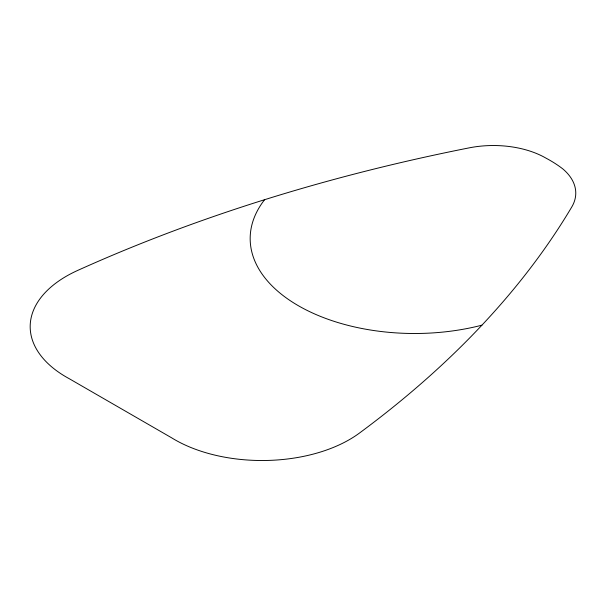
<?xml version="1.0" encoding="UTF-8"?>
<svg xmlns="http://www.w3.org/2000/svg" width="606" height="606" viewBox="0 0 606 606"><rect width="100%" height="100%" fill="white"/><g stroke="black" fill="none" stroke-linecap="round" stroke-linejoin="round"><path stroke-width="0.91" d="M481.921 325.172A164.415 94.922 0 0 1 298.334 305.697A164.415 94.922 0 0 1 264.595 199.7A1343.017 775.385 0 0 0 77.651 270.443A123.579 71.349 0 0 0 69.326 378.75L171.793 437.911A123.579 71.349 0 0 0 359.396 433.108A1343.07 775.415 0 0 0 571.753 207.002A74.265 42.874 0 0 0 562.815 168.907A136.13 78.591 0 0 0 545.87 158.075A74.265 42.874 0 0 0 469.279 147.841A1343.093 775.43 0 0 0 264.595 199.7"/></g></svg>
